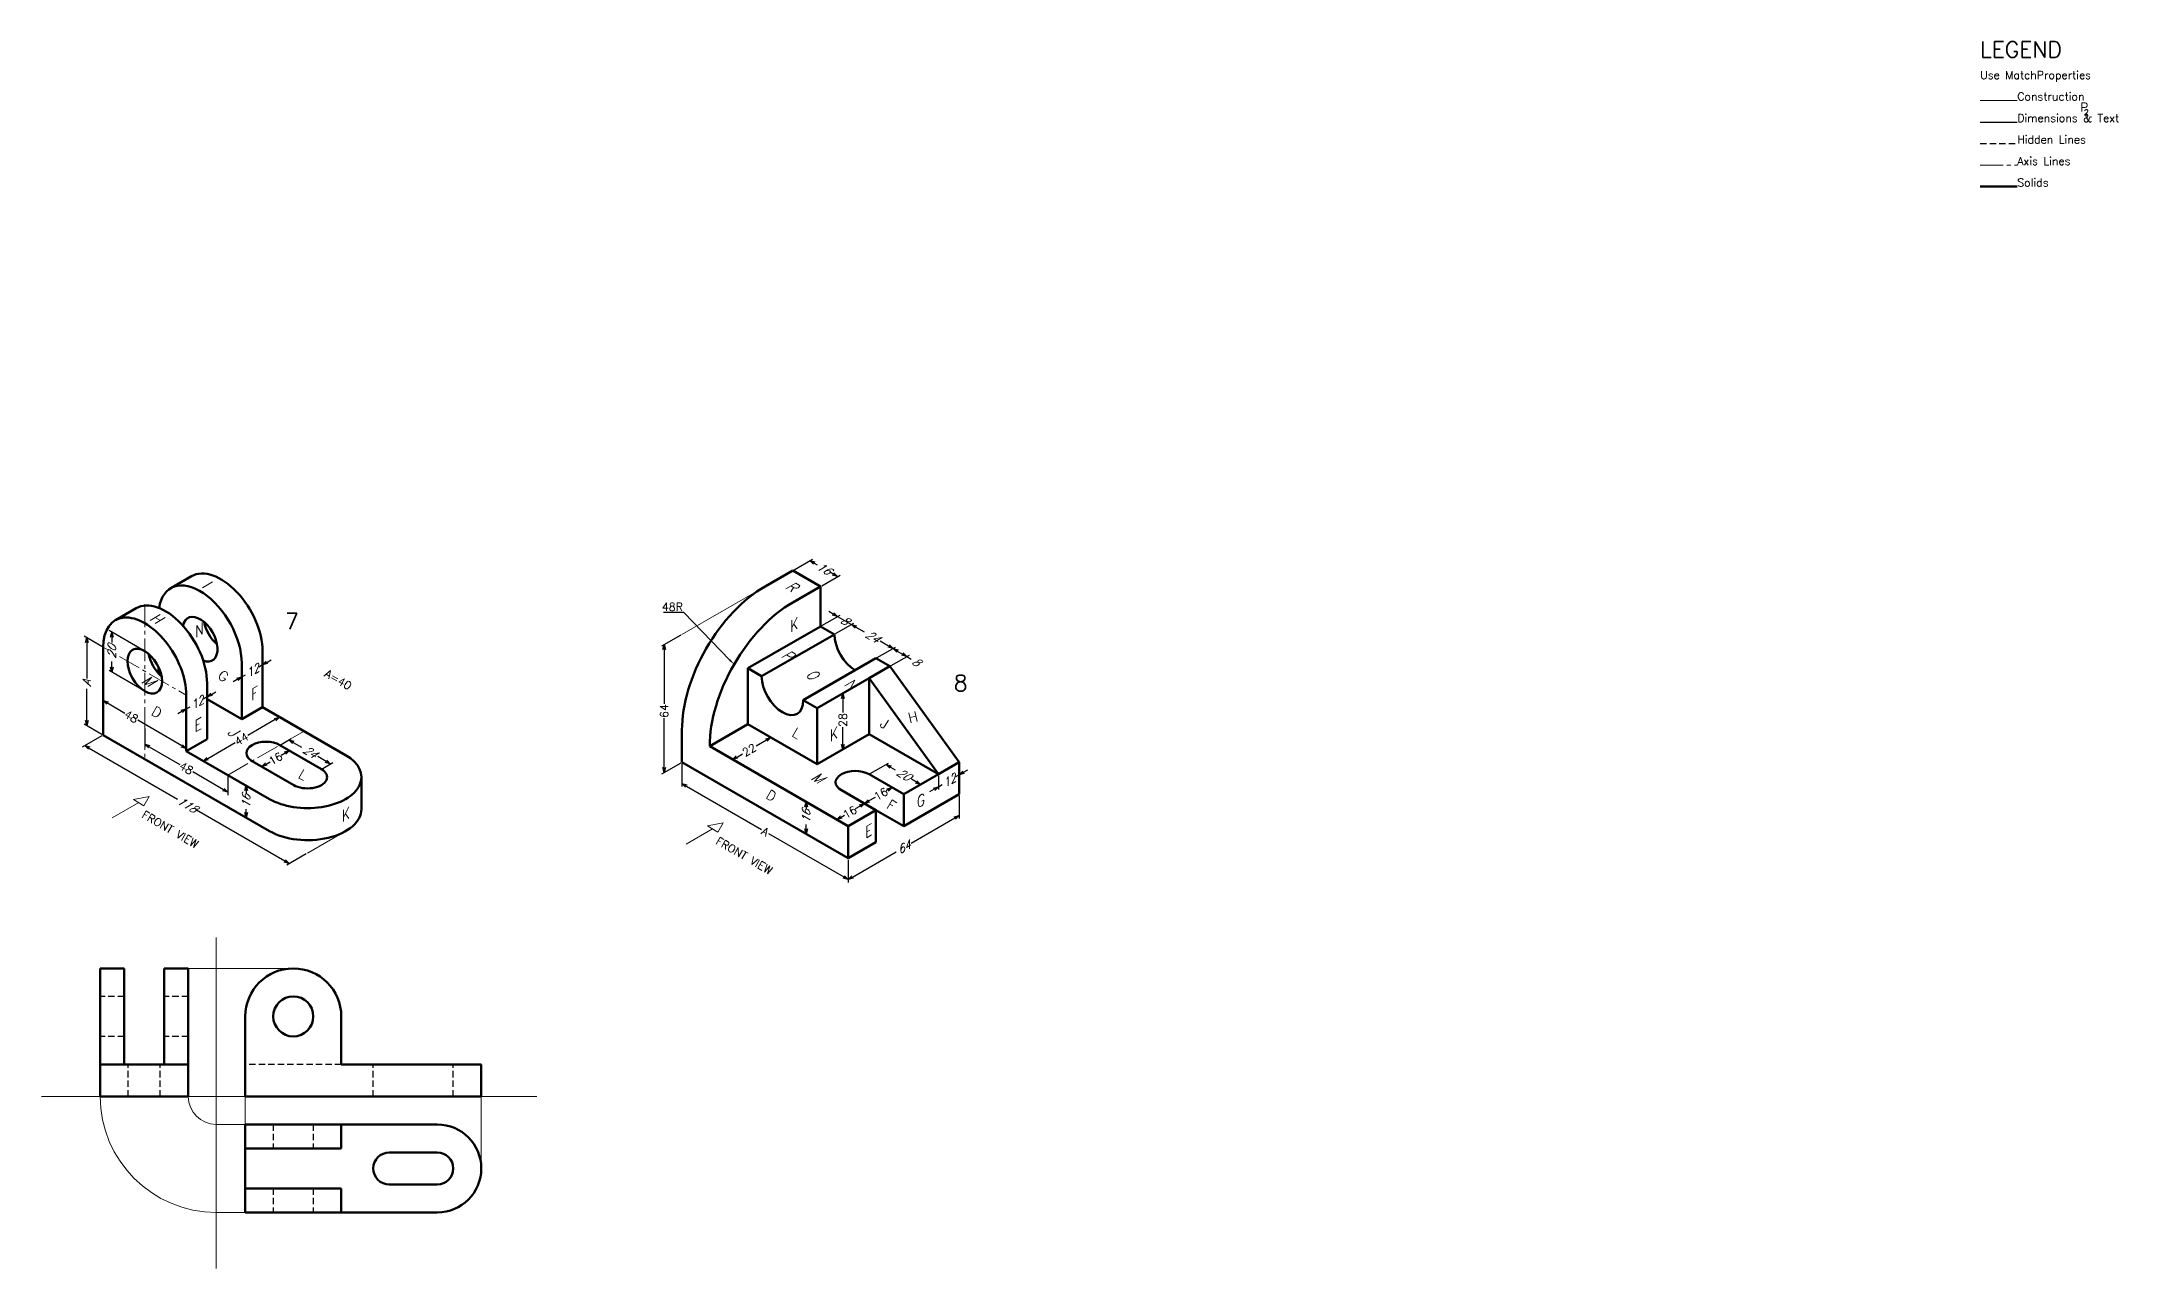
# Model space of a CAD drawing. Header units: millimetres. Extents: x -9631 to 7217, y -631 to 1394.
# Drawn here: x 637 to 1675, y 52 to 665 of the extents above; entities that cross this region are included whole.
import ezdxf
from ezdxf import colors
from ezdxf.entities.mleader import LeaderData, LeaderLine
from ezdxf.math import Vec2, Vec3

# ---------------------------------------------------------------- set-up
doc = ezdxf.new("R2010")
doc.units = ezdxf.units.MM
doc.header["$PDMODE"] = 35
doc.header["$PDSIZE"] = 2
doc.linetypes.add('CENTER2', pattern=[28.575, 19.05, -3.175, 3.175, -3.175])
doc.linetypes.add('HIDDEN2', pattern=[4.7625, 3.175, -1.5875])
doc.layers.get('0').update_dxf_attribs({"lineweight": 15})
for name, color, linetype, lineweight in [('Annotations', 7, 'Continuous', 30), ('Axis', 7, 'CENTER2', 20), ('Dimension', 7, 'Continuous', 30), ('Hidden', 7, 'HIDDEN2', 30), ('Solid', 7, 'Continuous', 80), ('Visible', 7, 'Continuous', 40)]:
    doc.layers.add(name, color=color, linetype=linetype, lineweight=lineweight)
doc.styles.add('+', font='simplex8.shx', dxfattribs={"oblique": 30})
doc.styles.add('-', font='simplex8.shx')
doc.styles.get("Standard").update_dxf_attribs({"font": 'simplex8.shx'})
doc.dimstyles.new('mid', dxfattribs={"dimtxt": 4, "dimasz": 2.5, "dimexe": 1.25, "dimexo": 0.625, "dimtad": 0, "dimrnd": 0.05, "dimtxsty": 'Standard', "dimblk": 'OPEN30', "dimcen": 2.5, "dimadec": 1, "dimazin": 0, "dimtfac": 1, "dimtmove": 0, "dimatfit": 3, "dimfxl": 1.25, "dimarcsym": 0})

# ---------------------------------------------------------------- blocks, each defined once
blk = doc.blocks.new('_Open30')
at = {"color": 0, "linetype": 'ByBlock', "lineweight": -2}
for p, q in [((-1, 0.27), (0, 0)), ((0, 0), (-1, -0.27)), ((0, 0), (-1, 0))]:
    blk.add_line(p, q, dxfattribs=at)
blk = doc.blocks.new('*D25')
at = {"layer": 'Defpoints', "color": 0, "transparency": 16777216}
for p in [(755.6, 327.4), (788.7, 308.4), (750.6, 286.4)]:
    blk.add_point(p, dxfattribs=at)
at = {"layer": 'Dimension', "color": 0, "lineweight": -2, "transparency": 16777216}
for p, q in [((753.4, 326.2), (739.7, 318.2)), ((788, 308.7), (754.4, 328.2)), ((719.7, 306.7), (733.5, 314.7)), ((749.9, 286.7), (716.3, 306.2))]:
    blk.add_line(p, q, dxfattribs=at)
at = {"layer": 'Dimension', "color": 0, "lineweight": -2, "transparency": 16777216, "xscale": 2.5, "yscale": 2.5, "zscale": 2.5}
for p, rotation in [((755.6, 327.4), 30.00000000000014), ((717.5, 305.4), 210.0000000000001)]:
    blk.add_blockref('_Open30', p, dxfattribs=dict(at, rotation=rotation))
at = {"layer": 'Dimension', "color": 0, "transparency": 16777216, "insert": (736.6, 316.4), "char_height": 4, "attachment_point": 5, "rotation": 30, "style": '-'}
blk.add_mtext('44', dxfattribs=at)
blk = doc.blocks.new('*D26')
at = {"layer": 'Defpoints', "color": 0, "transparency": 16777216}
for p in [(738.9, 293.1), (750.6, 286.4), (750.6, 270.4)]:
    blk.add_point(p, dxfattribs=at)
at = {"layer": 'Dimension', "color": 0, "lineweight": -2, "transparency": 16777216}
for p, q in [((749.9, 286.7), (737.7, 293.8)), ((738.9, 290.6), (738.9, 288.9)), ((738.9, 279.6), (738.9, 281.3)), ((749.9, 270.7), (737.7, 277.8))]:
    blk.add_line(p, q, dxfattribs=at)
at = {"layer": 'Dimension', "color": 0, "lineweight": -2, "transparency": 16777216, "xscale": 2.5, "yscale": 2.5, "zscale": 2.5}
for p, rotation in [((738.9, 293.1), 90), ((738.9, 277.1), 270)]:
    blk.add_blockref('_Open30', p, dxfattribs=dict(at, rotation=rotation))
at = {"layer": 'Dimension', "color": 0, "transparency": 16777216, "insert": (738.9, 285.1), "char_height": 4, "attachment_point": 5, "rotation": 90, "style": '+'}
blk.add_mtext('16', dxfattribs=at)
blk = doc.blocks.new('*D27')
at = {"layer": 'Defpoints', "color": 0, "transparency": 16777216}
for p in [(719.4, 344.4), (709, 338.4), (719.4, 337.5)]:
    blk.add_point(p, dxfattribs=at)
at = {"layer": 'Dimension', "color": 0, "lineweight": -2, "transparency": 16777216}
for p, q in [((719.4, 343.6), (719.4, 336)), ((709, 337.6), (709, 330)), ((709, 331.5), (710.9, 332.5)), ((719.4, 337.5), (717.5, 336.4)), ((721.6, 338.7), (723.7, 340)), ((706.8, 330.2), (704.7, 329))]:
    blk.add_line(p, q, dxfattribs=at)
at = {"layer": 'Dimension', "color": 0, "lineweight": -2, "transparency": 16777216, "xscale": 2.5, "yscale": 2.5, "zscale": 2.5}
for p, rotation in [((719.4, 337.5), 209.9999999999996), ((709, 331.5), 29.99999999999957)]:
    blk.add_blockref('_Open30', p, dxfattribs=dict(at, rotation=rotation))
at = {"layer": 'Dimension', "color": 0, "transparency": 16777216, "insert": (714.2, 334.5), "char_height": 4, "attachment_point": 5, "rotation": 30, "style": '+'}
blk.add_mtext('12', dxfattribs=at)
blk = doc.blocks.new('*D28')
at = {"layer": 'Defpoints', "color": 0, "transparency": 16777216}
for p in [(736.7, 354.3), (747.1, 360.3), (747.1, 353.5)]:
    blk.add_point(p, dxfattribs=at)
at = {"layer": 'Dimension', "color": 0, "lineweight": -2, "transparency": 16777216}
for p, q in [((736.7, 353.6), (736.7, 346)), ((747.1, 353.5), (745.2, 352.4)), ((747.1, 359.6), (747.1, 352)), ((749.3, 354.7), (751.4, 356)), ((734.5, 346.2), (732.4, 345)), ((736.7, 347.5), (738.6, 348.5))]:
    blk.add_line(p, q, dxfattribs=at)
at = {"layer": 'Dimension', "color": 0, "lineweight": -2, "transparency": 16777216, "xscale": 2.5, "yscale": 2.5, "zscale": 2.5}
for p, rotation in [((747.1, 353.5), 209.9999999999991), ((736.7, 347.5), 29.99999999999917)]:
    blk.add_blockref('_Open30', p, dxfattribs=dict(at, rotation=rotation))
at = {"layer": 'Dimension', "color": 0, "transparency": 16777216, "insert": (741.9, 350.5), "char_height": 4, "attachment_point": 5, "rotation": 30, "style": '+'}
blk.add_mtext('12', dxfattribs=at)
blk = doc.blocks.new('*D29')
at = {"layer": 'Defpoints', "color": 0, "transparency": 16777216}
for p in [(688.2, 322.4), (729.8, 298.4), (729.8, 289.8)]:
    blk.add_point(p, dxfattribs=at)
at = {"layer": 'Dimension', "color": 0, "lineweight": -2, "transparency": 16777216}
for p, q in [((688.2, 321.6), (688.2, 312.3)), ((690.4, 312.5), (705.8, 303.6)), ((727.6, 291), (712.2, 300)), ((729.8, 297.6), (729.8, 288.3))]:
    blk.add_line(p, q, dxfattribs=at)
at = {"layer": 'Dimension', "color": 0, "lineweight": -2, "transparency": 16777216, "xscale": 2.5, "yscale": 2.5, "zscale": 2.5}
for p, rotation in [((688.2, 313.8), 149.9999999999997), ((729.8, 289.8), 329.9999999999998)]:
    blk.add_blockref('_Open30', p, dxfattribs=dict(at, rotation=rotation))
at = {"layer": 'Dimension', "color": 0, "transparency": 16777216, "insert": (709, 301.8), "char_height": 4, "attachment_point": 5, "rotation": 330, "style": '-'}
blk.add_mtext('48', dxfattribs=at)
blk = doc.blocks.new('*D30')
at = {"layer": 'Defpoints', "color": 0, "transparency": 16777216}
for p in [(667.4, 362.3), (709, 338.4), (709, 311.7)]:
    blk.add_point(p, dxfattribs=at)
at = {"layer": 'Dimension', "color": 0, "lineweight": -2, "transparency": 16777216}
for p, q in [((667.4, 361.6), (667.4, 334.3)), ((669.6, 334.5), (678.3, 329.4)), ((709, 337.6), (709, 310.3)), ((706.8, 313), (684.7, 325.8))]:
    blk.add_line(p, q, dxfattribs=at)
at = {"layer": 'Dimension', "color": 0, "lineweight": -2, "transparency": 16777216, "xscale": 2.5, "yscale": 2.5, "zscale": 2.5}
for p, rotation in [((667.4, 335.7), 149.9999999999999), ((709, 311.7), 329.9999999999999)]:
    blk.add_blockref('_Open30', p, dxfattribs=dict(at, rotation=rotation))
at = {"layer": 'Dimension', "color": 0, "transparency": 16777216, "insert": (681.5, 327.6), "char_height": 4, "attachment_point": 5, "rotation": 330, "style": '-'}
blk.add_mtext('48', dxfattribs=at)
blk = doc.blocks.new('*D31')
at = {"layer": 'Defpoints', "color": 0, "transparency": 16777216}
for p in [(671.8, 369.9), (688.2, 360.3), (688.2, 340.4)]:
    blk.add_point(p, dxfattribs=at)
at = {"layer": 'Dimension', "color": 0, "lineweight": -2, "transparency": 16777216}
for p, q in [((687.6, 360.7), (670.5, 370.6)), ((671.8, 367.4), (671.8, 364.6)), ((671.8, 352.4), (671.8, 355.2)), ((687.6, 340.7), (670.5, 350.6))]:
    blk.add_line(p, q, dxfattribs=at)
at = {"layer": 'Dimension', "color": 0, "lineweight": -2, "transparency": 16777216, "xscale": 2.5, "yscale": 2.5, "zscale": 2.5}
for p, rotation in [((671.8, 369.9), 90), ((671.8, 349.9), 270)]:
    blk.add_blockref('_Open30', p, dxfattribs=dict(at, rotation=rotation))
at = {"layer": 'Dimension', "color": 0, "transparency": 16777216, "insert": (671.8, 359.9), "char_height": 4, "attachment_point": 5, "rotation": 90, "style": '+'}
blk.add_mtext('20', dxfattribs=at)
blk = doc.blocks.new('*D32')
at = {"layer": 'Defpoints', "color": 0, "transparency": 16777216}
for p in [(659.2, 367.1), (667.4, 362.3), (667.4, 318.4)]:
    blk.add_point(p, dxfattribs=at)
at = {"layer": 'Dimension', "color": 0, "lineweight": -2, "transparency": 16777216}
for p, q in [((666.8, 362.7), (657.9, 367.8)), ((659.2, 364.6), (659.2, 346.6)), ((659.2, 325.6), (659.2, 341.5)), ((666.8, 318.7), (657.9, 323.8))]:
    blk.add_line(p, q, dxfattribs=at)
at = {"layer": 'Dimension', "color": 0, "lineweight": -2, "transparency": 16777216, "xscale": 2.5, "yscale": 2.5, "zscale": 2.5}
for p, rotation in [((659.2, 367.1), 90), ((659.2, 323.1), 270)]:
    blk.add_blockref('_Open30', p, dxfattribs=dict(at, rotation=rotation))
at = {"layer": 'Dimension', "color": 0, "transparency": 16777216, "insert": (659.2, 344.1), "char_height": 4, "attachment_point": 5, "rotation": 90, "style": '+'}
blk.add_mtext('A', dxfattribs=at)
blk = doc.blocks.new('*D33')
at = {"layer": 'Defpoints', "color": 0, "transparency": 16777216}
for p in [(760.6, 310.6), (776.5, 301.4), (762.7, 293.4)]:
    blk.add_point(p, dxfattribs=at)
at = {"layer": 'Dimension', "color": 0, "lineweight": -2, "transparency": 16777216}
for p, q in [((762.1, 293.7), (745.5, 303.3)), ((748.9, 303.8), (750.9, 305)), ((758.4, 309.3), (756.4, 308.1)), ((775.9, 301.7), (759.3, 311.3))]:
    blk.add_line(p, q, dxfattribs=at)
at = {"layer": 'Dimension', "color": 0, "lineweight": -2, "transparency": 16777216, "xscale": 2.5, "yscale": 2.5, "zscale": 2.5}
for p, rotation in [((746.7, 302.6), 210.0000000000001), ((760.6, 310.6), 30.00000000000014)]:
    blk.add_blockref('_Open30', p, dxfattribs=dict(at, rotation=rotation))
at = {"layer": 'Dimension', "color": 0, "transparency": 16777216, "insert": (753.6, 306.6), "char_height": 4, "attachment_point": 5, "rotation": 30, "style": '-'}
blk.add_mtext('16', dxfattribs=at)
blk = doc.blocks.new('*D34')
at = {"layer": 'Axis', "color": 0, "lineweight": -2, "transparency": 16777216}
for p, q in [((756.4, 313.7), (761.5, 316.7)), ((762.4, 314.7), (766.6, 312.3)), ((778.9, 305.2), (774.7, 307.6)), ((777.2, 301.7), (782.3, 304.7))]:
    blk.add_line(p, q, dxfattribs=at)
at = {"layer": 'Defpoints', "color": 0, "transparency": 16777216}
for p in [(755.8, 313.4), (776.5, 301.4), (781, 304)]:
    blk.add_point(p, dxfattribs=at)
at = {"layer": 'Axis', "color": 0, "lineweight": -2, "transparency": 16777216, "xscale": 2.5, "yscale": 2.5, "zscale": 2.5}
for p, rotation in [((760.3, 316), 149.9999999999999), ((781, 304), 329.9999999999999)]:
    blk.add_blockref('_Open30', p, dxfattribs=dict(at, rotation=rotation))
at = {"layer": 'Axis', "color": 0, "transparency": 16777216, "insert": (770.7, 310), "char_height": 4, "attachment_point": 5, "rotation": 330, "style": '+'}
blk.add_mtext('24', dxfattribs=at)
blk = doc.blocks.new('*D35')
at = {"layer": 'Defpoints', "color": 0, "transparency": 16777216}
for p in [(667.4, 318.4), (760.4, 254.1), (769.6, 259.4)]:
    blk.add_point(p, dxfattribs=at)
at = {"layer": 'Dimension', "color": 0, "lineweight": -2, "transparency": 16777216}
for p, q in [((666.8, 318), (657, 312.3)), ((660.4, 311.8), (704.6, 286.3)), ((758.3, 255.3), (714.1, 280.8)), ((769, 259), (759.2, 253.3))]:
    blk.add_line(p, q, dxfattribs=at)
at = {"layer": 'Dimension', "color": 0, "lineweight": -2, "transparency": 16777216, "xscale": 2.5, "yscale": 2.5, "zscale": 2.5}
for p, rotation in [((658.3, 313.1), 150.0000000000001), ((760.4, 254.1), 330.0000000000001)]:
    blk.add_blockref('_Open30', p, dxfattribs=dict(at, rotation=rotation))
at = {"layer": 'Dimension', "color": 0, "transparency": 16777216, "insert": (709.3, 283.6), "char_height": 4, "attachment_point": 5, "rotation": 330, "style": '+'}
blk.add_mtext('118', dxfattribs=at)
blk = doc.blocks.new('*D36')
at = {"layer": 'Defpoints', "color": 0, "transparency": 16777216}
for p in [(1095.4, 288.8), (1095.4, 278.1), (1039.9, 256.8)]:
    blk.add_point(p, dxfattribs=at)
at = {"layer": 'Dimension', "color": 0, "lineweight": -2, "transparency": 16777216}
for p, q in [((1095.4, 288), (1095.4, 276.6)), ((1093.2, 276.8), (1071.4, 264.2)), ((1042.1, 247.3), (1063.8, 259.9)), ((1039.9, 256), (1039.9, 244.6))]:
    blk.add_line(p, q, dxfattribs=at)
at = {"layer": 'Dimension', "color": 0, "lineweight": -2, "transparency": 16777216, "xscale": 2.5, "yscale": 2.5, "zscale": 2.5}
for p, rotation in [((1095.4, 278.1), 29.99999969578782), ((1039.9, 246.1), 209.9999996957879)]:
    blk.add_blockref('_Open30', p, dxfattribs=dict(at, rotation=rotation))
at = {"layer": 'Dimension', "color": 0, "transparency": 16777216, "insert": (1067.6, 262.1), "char_height": 4, "attachment_point": 5, "rotation": 30, "style": '+'}
blk.add_mtext('64', dxfattribs=at)
blk = doc.blocks.new('*D37')
at = {"layer": 'Defpoints', "color": 0, "transparency": 16777216}
for p in [(1050.3, 298.8), (1076.1, 293.7), (1067.6, 288.8)]:
    blk.add_point(p, dxfattribs=at)
at = {"layer": 'Dimension', "color": 0, "lineweight": -2, "transparency": 16777216}
for p, q in [((1050.9, 299.1), (1060.1, 304.4)), ((1061, 302.4), (1063.4, 301)), ((1068.3, 289.1), (1077.4, 294.4)), ((1074, 294.9), (1071.5, 296.3))]:
    blk.add_line(p, q, dxfattribs=at)
at = {"layer": 'Dimension', "color": 0, "lineweight": -2, "transparency": 16777216, "xscale": 2.5, "yscale": 2.5, "zscale": 2.5}
for p, rotation in [((1058.8, 303.7), 150.0000003042114), ((1076.1, 293.7), 330.0000003042114)]:
    blk.add_blockref('_Open30', p, dxfattribs=dict(at, rotation=rotation))
at = {"layer": 'Dimension', "color": 0, "transparency": 16777216, "insert": (1067.5, 298.7), "char_height": 4, "attachment_point": 5, "rotation": 330, "style": '+'}
blk.add_mtext('20', dxfattribs=at)
blk = doc.blocks.new('*D38')
at = {"layer": 'Defpoints', "color": 0, "transparency": 16777216}
for p in [(1036.5, 290.8), (1050.3, 298.8), (1061.8, 292.1)]:
    blk.add_point(p, dxfattribs=at)
at = {"layer": 'Dimension', "color": 0, "lineweight": -2, "transparency": 16777216}
for p, q in [((1050.9, 298.4), (1063.1, 291.4)), ((1059.6, 290.9), (1058.9, 290.5)), ((1037.1, 290.4), (1049.2, 283.4)), ((1050.1, 285.4), (1053.5, 287.3))]:
    blk.add_line(p, q, dxfattribs=at)
at = {"layer": 'Dimension', "color": 0, "lineweight": -2, "transparency": 16777216, "xscale": 2.5, "yscale": 2.5, "zscale": 2.5}
for p, rotation in [((1061.8, 292.1), 30.00000000000014), ((1048, 284.1), 210.0000000000001)]:
    blk.add_blockref('_Open30', p, dxfattribs=dict(at, rotation=rotation))
at = {"layer": 'Dimension', "color": 0, "transparency": 16777216, "insert": (1056.2, 288.9), "char_height": 4, "attachment_point": 5, "rotation": 30, "style": '-'}
blk.add_mtext('16', dxfattribs=at)
blk = doc.blocks.new('*D39')
at = {"layer": 'Defpoints', "color": 0, "transparency": 16777216}
for p in [(1048.1, 284.1), (1053.8, 280.8), (1039.9, 272.8)]:
    blk.add_point(p, dxfattribs=at)
at = {"layer": 'Dimension', "color": 0, "lineweight": -2, "transparency": 16777216}
for p, q in [((1045.9, 282.8), (1043.4, 281.4)), ((1053.2, 281.1), (1046.8, 284.8)), ((1039.3, 273.1), (1033, 276.8)), ((1036.4, 277.3), (1038, 278.3))]:
    blk.add_line(p, q, dxfattribs=at)
at = {"layer": 'Dimension', "color": 0, "lineweight": -2, "transparency": 16777216, "xscale": 2.5, "yscale": 2.5, "zscale": 2.5}
for p, rotation in [((1048.1, 284.1), 29.99999878315127), ((1034.2, 276.1), 209.9999987831513)]:
    blk.add_blockref('_Open30', p, dxfattribs=dict(at, rotation=rotation))
at = {"layer": 'Dimension', "color": 0, "transparency": 16777216, "insert": (1040.7, 279.8), "char_height": 4, "attachment_point": 5, "rotation": 30, "style": '-'}
blk.add_mtext('16', dxfattribs=at)
blk = doc.blocks.new('*D40')
at = {"layer": 'Defpoints', "color": 0, "transparency": 16777216}
for p in [(1024.3, 331.8), (1024.3, 303.8), (1037.2, 311.2)]:
    blk.add_point(p, dxfattribs=at)
at = {"layer": 'Dimension', "color": 0, "lineweight": -2, "transparency": 16777216}
for p, q in [((1025, 332.1), (1038.5, 339.9)), ((1037.2, 336.7), (1037.2, 329.6)), ((1037.2, 313.7), (1037.2, 322.3)), ((1025, 304.1), (1038.5, 311.9))]:
    blk.add_line(p, q, dxfattribs=at)
at = {"layer": 'Dimension', "color": 0, "lineweight": -2, "transparency": 16777216, "xscale": 2.5, "yscale": 2.5, "zscale": 2.5}
for p, rotation in [((1037.2, 339.2), 90), ((1037.2, 311.2), 270)]:
    blk.add_blockref('_Open30', p, dxfattribs=dict(at, rotation=rotation))
at = {"layer": 'Dimension', "color": 0, "transparency": 16777216, "insert": (1037.2, 325.9), "char_height": 4, "attachment_point": 5, "rotation": 90, "style": '-'}
blk.add_mtext('28', dxfattribs=at)
blk = doc.blocks.new('*D41')
at = {"layer": 'Axis', "color": 0, "lineweight": -2, "transparency": 16777216}
for p, q in [((1012.8, 401.1), (1022, 406.4)), ((1022.9, 404.4), (1024.3, 403.6)), ((1026.7, 393.1), (1035.8, 398.4)), ((1032.4, 398.9), (1030.9, 399.8))]:
    blk.add_line(p, q, dxfattribs=at)
at = {"layer": 'Defpoints', "color": 0, "transparency": 16777216}
for p in [(1012.2, 400.8), (1034.6, 397.7), (1026.1, 392.8)]:
    blk.add_point(p, dxfattribs=at)
at = {"layer": 'Axis', "color": 0, "lineweight": -2, "transparency": 16777216, "xscale": 2.5, "yscale": 2.5, "zscale": 2.5}
for p, rotation in [((1020.7, 405.7), 150.0000003042115), ((1034.6, 397.7), 330.0000003042115)]:
    blk.add_blockref('_Open30', p, dxfattribs=dict(at, rotation=rotation))
at = {"layer": 'Axis', "color": 0, "transparency": 16777216, "insert": (1027.6, 401.7), "char_height": 4, "attachment_point": 5, "rotation": 330, "style": '+'}
blk.add_mtext('16', dxfattribs=at)
blk = doc.blocks.new('*D42')
at = {"layer": 'Axis', "color": 0, "lineweight": -2, "transparency": 16777216}
for p, q in [((1026.7, 373.1), (1035.8, 378.4)), ((1032.4, 378.9), (1030.2, 380.2)), ((1033.6, 369.1), (1042.7, 374.4)), ((1034.6, 377.7), (1041.5, 373.7)), ((1043.7, 372.4), (1045.8, 371.2))]:
    blk.add_line(p, q, dxfattribs=at)
at = {"layer": 'Defpoints', "color": 0, "transparency": 16777216}
for p in [(1026.1, 372.8), (1033, 368.8), (1041.5, 373.7)]:
    blk.add_point(p, dxfattribs=at)
at = {"layer": 'Axis', "color": 0, "lineweight": -2, "transparency": 16777216, "xscale": 2.5, "yscale": 2.5, "zscale": 2.5}
for p, rotation in [((1034.6, 377.7), 330.0000003042115), ((1041.5, 373.7), 150.0000003042115)]:
    blk.add_blockref('_Open30', p, dxfattribs=dict(at, rotation=rotation))
at = {"layer": 'Axis', "color": 0, "transparency": 16777216, "insert": (1038, 375.7), "char_height": 4, "attachment_point": 5, "rotation": 330, "style": '+'}
blk.add_mtext('8', dxfattribs=at)
blk = doc.blocks.new('*D43')
at = {"layer": 'Axis', "color": 0, "lineweight": -2, "transparency": 16777216}
for p, q in [((1054.4, 357.1), (1063.5, 362.4)), ((1061.3, 353.1), (1070.5, 358.4)), ((1064.4, 360.4), (1067, 358.9)), ((1069.2, 357.7), (1071.4, 356.4))]:
    blk.add_line(p, q, dxfattribs=at)
at = {"layer": 'Defpoints', "color": 0, "transparency": 16777216}
for p in [(1053.8, 356.8), (1069.2, 357.7), (1060.7, 352.8)]:
    blk.add_point(p, dxfattribs=at)
at = {"layer": 'Axis', "color": 0, "lineweight": -2, "transparency": 16777216, "xscale": 2.5, "yscale": 2.5, "zscale": 2.5}
for p, rotation in [((1062.3, 361.7), 150.0000003042123), ((1069.2, 357.7), 330.0000003042123)]:
    blk.add_blockref('_Open30', p, dxfattribs=dict(at, rotation=rotation))
at = {"layer": 'Axis', "color": 0, "transparency": 16777216, "insert": (1073.7, 355.1), "char_height": 4, "attachment_point": 5, "rotation": 330, "style": '+'}
blk.add_mtext('8', dxfattribs=at)
blk = doc.blocks.new('*D44')
at = {"layer": 'Axis', "color": 0, "lineweight": -2, "transparency": 16777216}
for p, q in [((1033.6, 369.1), (1042.7, 374.4)), ((1043.7, 372.4), (1047.9, 370)), ((1060.1, 362.9), (1055.9, 365.3)), ((1054.4, 357.1), (1063.5, 362.4))]:
    blk.add_line(p, q, dxfattribs=at)
at = {"layer": 'Defpoints', "color": 0, "transparency": 16777216}
for p in [(1033, 368.8), (1053.8, 356.8), (1062.3, 361.7)]:
    blk.add_point(p, dxfattribs=at)
at = {"layer": 'Axis', "color": 0, "lineweight": -2, "transparency": 16777216, "xscale": 2.5, "yscale": 2.5, "zscale": 2.5}
for p, rotation in [((1041.5, 373.7), 150.000000304212), ((1062.3, 361.7), 330.000000304212)]:
    blk.add_blockref('_Open30', p, dxfattribs=dict(at, rotation=rotation))
at = {"layer": 'Axis', "color": 0, "transparency": 16777216, "insert": (1051.9, 367.7), "char_height": 4, "attachment_point": 5, "rotation": 330, "style": '+'}
blk.add_mtext('24', dxfattribs=at)
blk = doc.blocks.new('*D45')
at = {"layer": 'Defpoints', "color": 0, "transparency": 16777216}
for p in [(989.7, 323.8), (970.6, 312.8), (1001.2, 317.1)]:
    blk.add_point(p, dxfattribs=at)
at = {"layer": 'Dimension', "color": 0, "lineweight": -2, "transparency": 16777216}
for p, q in [((990.3, 323.4), (1002.4, 316.4)), ((971.3, 312.4), (983.4, 305.4)), ((999, 315.9), (993.8, 312.8)), ((984.3, 307.4), (987.1, 309))]:
    blk.add_line(p, q, dxfattribs=at)
at = {"layer": 'Dimension', "color": 0, "lineweight": -2, "transparency": 16777216, "xscale": 2.5, "yscale": 2.5, "zscale": 2.5}
for p, rotation in [((1001.2, 317.1), 29.99999969578782), ((982.1, 306.1), 209.9999996957879)]:
    blk.add_blockref('_Open30', p, dxfattribs=dict(at, rotation=rotation))
at = {"layer": 'Dimension', "color": 0, "transparency": 16777216, "insert": (990.4, 310.9), "char_height": 4, "attachment_point": 5, "rotation": 30, "style": '-'}
blk.add_mtext('22', dxfattribs=at)
blk = doc.blocks.new('*D46')
at = {"layer": 'Defpoints', "color": 0, "transparency": 16777216}
for p in [(1018.8, 285), (1039.9, 272.8), (1039.9, 256.8)]:
    blk.add_point(p, dxfattribs=at)
at = {"layer": 'Dimension', "color": 0, "lineweight": -2, "transparency": 16777216}
for p, q in [((1039.3, 273.1), (1017.6, 285.7)), ((1018.8, 282.5), (1018.8, 281.3)), ((1018.8, 271.5), (1018.8, 273.7)), ((1039.3, 257.1), (1017.6, 269.7))]:
    blk.add_line(p, q, dxfattribs=at)
at = {"layer": 'Dimension', "color": 0, "lineweight": -2, "transparency": 16777216, "xscale": 2.5, "yscale": 2.5, "zscale": 2.5}
for p, rotation in [((1018.8, 285), 90), ((1018.8, 269), 270)]:
    blk.add_blockref('_Open30', p, dxfattribs=dict(at, rotation=rotation))
at = {"layer": 'Dimension', "color": 0, "transparency": 16777216, "insert": (1018.8, 277.5), "char_height": 4, "attachment_point": 5, "rotation": 90, "style": '+'}
blk.add_mtext('16', dxfattribs=at)
blk = doc.blocks.new('*D47')
at = {"layer": 'Defpoints', "color": 0, "transparency": 16777216}
for p in [(956.8, 304.8), (1039.9, 256.8), (1039.9, 246.1)]:
    blk.add_point(p, dxfattribs=at)
at = {"layer": 'Dimension', "color": 0, "lineweight": -2, "transparency": 16777216}
for p, q in [((956.8, 304), (956.8, 292.6)), ((959, 292.8), (996.5, 271.1)), ((1037.8, 247.3), (1000.2, 269)), ((1039.9, 256), (1039.9, 244.6))]:
    blk.add_line(p, q, dxfattribs=at)
at = {"layer": 'Dimension', "color": 0, "lineweight": -2, "transparency": 16777216, "xscale": 2.5, "yscale": 2.5, "zscale": 2.5}
for p, rotation in [((956.8, 294.1), 150.0017197713873), ((1039.9, 246.1), 330.0017197713873)]:
    blk.add_blockref('_Open30', p, dxfattribs=dict(at, rotation=rotation))
at = {"layer": 'Dimension', "color": 0, "transparency": 16777216, "insert": (998.4, 270.1), "char_height": 4, "attachment_point": 5, "rotation": 330.0017, "style": '-'}
blk.add_mtext('A', dxfattribs=at)
blk = doc.blocks.new('*D48')
at = {"layer": 'Defpoints', "color": 0, "transparency": 16777216}
for p in [(956.8, 368.8), (956.8, 304.8), (947.9, 299.6)]:
    blk.add_point(p, dxfattribs=at)
at = {"layer": 'Dimension', "color": 0, "lineweight": -2, "transparency": 16777216}
for p, q in [((956.2, 368.4), (946.6, 362.9)), ((947.9, 361.1), (947.9, 334)), ((947.9, 302.1), (947.9, 326.8)), ((956.2, 304.4), (946.6, 298.9))]:
    blk.add_line(p, q, dxfattribs=at)
at = {"layer": 'Dimension', "color": 0, "lineweight": -2, "transparency": 16777216, "xscale": 2.5, "yscale": 2.5, "zscale": 2.5}
for p, rotation in [((947.9, 363.6), 90), ((947.9, 299.6), 270)]:
    blk.add_blockref('_Open30', p, dxfattribs=dict(at, rotation=rotation))
at = {"layer": 'Dimension', "color": 0, "transparency": 16777216, "insert": (947.9, 330.4), "char_height": 4, "attachment_point": 5, "rotation": 90, "style": '-'}
blk.add_mtext('64', dxfattribs=at)
blk = doc.blocks.new('*D49')
at = {"layer": 'Defpoints', "color": 0, "transparency": 16777216}
for p in [(1095.4, 304.8), (1085, 298.8), (1095.4, 298.5)]:
    blk.add_point(p, dxfattribs=at)
at = {"layer": 'Dimension', "color": 0, "lineweight": -2, "transparency": 16777216}
for p, q in [((1095.4, 304), (1095.4, 297.1)), ((1082.8, 291.3), (1080.6, 290)), ((1085, 298), (1085, 291.1)), ((1085, 292.5), (1086.8, 293.6)), ((1095.4, 298.5), (1093.5, 297.5)), ((1097.5, 299.8), (1099.7, 301))]:
    blk.add_line(p, q, dxfattribs=at)
at = {"layer": 'Dimension', "color": 0, "lineweight": -2, "transparency": 16777216, "xscale": 2.5, "yscale": 2.5, "zscale": 2.5}
for p, rotation in [((1085, 292.5), 29.9999996957882), ((1095.4, 298.5), 209.9999996957882)]:
    blk.add_blockref('_Open30', p, dxfattribs=dict(at, rotation=rotation))
at = {"layer": 'Dimension', "color": 0, "transparency": 16777216, "insert": (1090.2, 295.5), "char_height": 4, "attachment_point": 5, "rotation": 30, "style": '+'}
blk.add_mtext('12', dxfattribs=at)

msp = doc.modelspace()

# ---------------------------------------------------------------- linework, layer by layer
for p, q in [((1605.792, 635.763), (1624.331, 635.763)), ((998.358, 392.758), (956.789, 368.758)), ((671.912, 276.906), (685.193, 284.574)), ((690.469, 287.62), (682.555, 286.097)), ((682.555, 286.097), (687.831, 283.051)), ((687.831, 283.051), (690.469, 287.62)), ((788.661, 270.369), (769.608, 259.369)), ((958.84, 263.735), (972.121, 271.403)), ((977.397, 274.449), (969.483, 272.926)), ((969.483, 272.926), (974.759, 269.88)), ((974.759, 269.88), (977.397, 274.449)), ((723.987, 217.074), (723.987, 51.572)), ((762.468, 201.651), (709.948, 201.651)), ((636.629, 137.651), (884.222, 137.651)), ((738.468, 137.651), (738.468, 123.612)), ((856.468, 137.651), (856.468, 101.612)), ((738.468, 123.612), (723.987, 123.612)), ((738.468, 79.612), (723.987, 79.612))]:
    msp.add_line(p, q)
for radius in [58.038, 14.038]:
    msp.add_arc((723.987, 137.651), radius, 180, 270)
at = {"layer": 'Annotations'}
msp.add_line((1605.792, 625.009), (1624.331, 625.009), dxfattribs=at)
at = {"layer": 'Axis', "ltscale": 0.6}
for p, q in [((1605.792, 603.499), (1624.331, 603.499)), ((688.219, 383.846), (688.219, 322.356)), ((667.439, 362.348), (669.752, 361.012)), ((675.583, 357.645), (708.999, 338.353)), ((688.219, 322.356), (688.219, 306.359)), ((729.779, 298.361), (767.877, 320.356))]:
    msp.add_line(p, q, dxfattribs=at)
at = {"layer": 'Hidden'}
for p, q in [((1605.792, 614.254), (1624.331, 614.254)), ((677.948, 187.651), (665.948, 187.651)), ((709.948, 187.651), (697.948, 187.651)), ((677.948, 167.651), (665.948, 167.651)), ((709.948, 167.651), (697.948, 167.651)), ((679.948, 137.651), (679.948, 153.651)), ((695.948, 137.651), (695.948, 153.651)), ((786.468, 153.651), (738.468, 153.651)), ((802.468, 137.651), (802.468, 153.651)), ((842.468, 137.651), (842.468, 153.651)), ((752.468, 123.612), (752.468, 111.612)), ((772.468, 123.612), (772.468, 111.612)), ((752.468, 91.612), (752.468, 79.612)), ((772.468, 91.612), (772.468, 79.612))]:
    msp.add_line(p, q, dxfattribs=at)
at = {"layer": 'Solid'}
for p, q in [((1605.792, 592.744), (1624.331, 592.744)), ((711.622, 397.796), (701.232, 391.797)), ((1012.214, 400.758), (998.358, 392.758)), ((1026.071, 392.758), (1012.214, 400.758)), ((1026.071, 392.758), (1012.214, 384.758)), ((1026.071, 372.758), (1026.071, 392.758)), ((683.915, 381.799), (673.525, 375.801)), ((989.697, 351.758), (1026.071, 372.758)), ((996.626, 347.758), (1032.999, 368.758)), ((1026.071, 372.758), (1032.999, 368.758)), ((667.439, 362.348), (667.439, 318.357)), ((736.706, 326.355), (736.706, 354.349)), ((747.096, 332.354), (747.096, 360.348)), ((1017.41, 335.758), (1053.783, 356.758)), ((1053.783, 356.758), (1060.712, 352.758)), ((719.389, 316.357), (719.389, 344.351)), ((989.697, 323.758), (989.697, 351.758)), ((989.697, 351.758), (996.626, 347.758)), ((1024.338, 331.758), (1050.319, 346.758)), ((1050.319, 346.758), (1060.712, 352.758)), ((1050.319, 346.758), (1084.96, 298.758)), ((1050.319, 318.758), (1050.319, 346.758)), ((1060.712, 352.758), (1095.353, 304.758)), ((708.999, 310.358), (708.999, 338.353)), ((719.389, 336.353), (736.706, 326.355)), ((736.706, 326.355), (747.096, 332.354)), ((747.096, 332.354), (788.657, 308.359)), ((1017.41, 335.758), (1024.338, 331.758)), ((989.697, 323.758), (970.645, 312.758)), ((1024.338, 303.758), (989.697, 323.758)), ((1024.338, 303.758), (1024.338, 331.758)), ((667.439, 318.357), (750.56, 270.367)), ((719.389, 316.357), (708.999, 310.358)), ((776.535, 301.36), (755.755, 313.358)), ((956.789, 320.758), (956.789, 304.758)), ((1039.927, 272.758), (970.645, 312.758)), ((1024.338, 303.758), (1050.319, 318.758)), ((1084.96, 298.758), (1050.319, 318.758)), ((708.999, 310.358), (750.56, 286.363)), ((762.682, 293.362), (741.901, 305.359)), ((1039.927, 256.758), (956.789, 304.758)), ((1095.353, 304.758), (1084.96, 298.758)), ((1095.353, 304.758), (1095.353, 288.758)), ((796.547, 281.364), (796.547, 297.361)), ((1036.463, 290.758), (1053.783, 280.758)), ((1067.64, 288.758), (1050.319, 298.758)), ((1084.96, 298.758), (1067.64, 288.758)), ((1053.783, 280.758), (1039.927, 272.758)), ((1067.64, 272.758), (1053.783, 280.758)), ((1053.783, 280.758), (1053.783, 264.758)), ((1095.353, 288.758), (1067.64, 272.758)), ((1067.64, 288.758), (1067.64, 272.758)), ((1039.927, 272.758), (1039.927, 256.758)), ((1053.783, 264.758), (1039.927, 256.758)), ((665.948, 153.651), (665.948, 201.651)), ((677.948, 201.651), (665.948, 201.651)), ((677.948, 153.651), (677.948, 201.651)), ((709.948, 201.651), (697.948, 201.651)), ((697.948, 153.651), (697.948, 201.651)), ((709.948, 153.651), (709.948, 201.651)), ((738.468, 137.651), (738.468, 177.651)), ((786.468, 177.651), (786.468, 153.651)), ((665.948, 137.651), (665.948, 153.651)), ((709.948, 153.651), (665.948, 153.651)), ((709.948, 137.651), (709.948, 153.651)), ((856.468, 153.651), (786.468, 153.651)), ((856.468, 137.651), (856.468, 153.651)), ((665.948, 137.651), (709.948, 137.651)), ((738.468, 137.651), (856.468, 137.651)), ((738.468, 123.612), (834.468, 123.612)), ((738.468, 123.612), (738.468, 79.612)), ((786.468, 123.612), (786.468, 111.612)), ((738.468, 111.612), (786.468, 111.612)), ((834.468, 109.612), (810.468, 109.612)), ((834.468, 93.612), (810.468, 93.612)), ((738.468, 91.612), (786.468, 91.612)), ((786.468, 91.612), (786.468, 79.612)), ((738.468, 79.612), (834.468, 79.612))]:
    msp.add_line(p, q, dxfattribs=at)
msp.add_circle((762.468, 177.651), 10, dxfattribs=at)
for centre, radius, start, end in [((762.468, 177.651), 24, 0, 180), ((834.468, 101.612), 22, 270, 90), ((810.468, 101.612), 8, 90, 270), ((834.468, 101.612), 8, 270, 90)]:
    msp.add_arc(centre, radius, start, end, dxfattribs=at)
for centre, major_axis, ratio, start_param, end_param in [((715.926, 366.347), (14.694, -25.451), 0.57735027, 0.78539816, 3.7717299), ((726.316, 372.345), (14.694, -25.451), 0.57735027, 0.78539816, 3.14159265), ((698.609, 356.349), (14.694, -25.451), 0.57735027, 0.78539816, 3.14159265), ((998.358, 344.758), (29.394, 50.912), 0.57735027, 0.78539815, 2.35619448), ((1012.214, 336.758), (29.394, 50.912), 0.57735027, 0.78539815, 2.35619448), ((688.219, 350.35), (14.694, -25.451), 0.57735027, 0.78539816, 3.92699082), ((715.926, 366.347), (6.122, -10.604), 0.57735027, 5.67332068, 10.03464258), ((726.316, 372.345), (6.122, -10.604), 0.57735027, 4.15479015, 5.26998781), ((698.609, 356.349), (6.122, -10.604), 0.57735027, 4.15479015, 5.26998781), ((1043.391, 294.758), (-9.798, 0), 0.57735026, 3.92699082, 7.06858347)]:
    msp.add_ellipse(centre, major_axis=major_axis, ratio=ratio, start_param=start_param, end_param=end_param, dxfattribs=at)
at = {"layer": 'Solid', "extrusion": (0, 0, -1)}
for centre, major_axis, start_param, end_param in [((1043.391, 362.758), (-7.348, 12.728), 3.92699083, 5.49778713), ((1007.018, 341.758), (-7.348, 12.728), 2.35619448, 5.49778713), ((748.828, 309.359), (9.796, 0), 2.35619449, 5.49778714), ((769.608, 297.361), (26.939, 0), 5.49778714, 8.6393798), ((769.608, 297.361), (9.796, 0), 5.49778714, 8.6393798), ((769.608, 281.364), (26.939, 0), 0, 2.35619449)]:
    msp.add_ellipse(centre, major_axis=major_axis, ratio=0.57735027, start_param=start_param, end_param=end_param, dxfattribs=at)
at = {"layer": 'Solid'}
msp.add_ellipse((688.219, 350.35), major_axis=(6.122, -10.604), ratio=0.57735027, dxfattribs=at)
at = {"layer": 'Visible'}
for q in [(694.468, 349.959), (695.146, 352.35), (696.154, 349.768)]:
    msp.add_line((695.146, 350.35), q, dxfattribs=at)

# ---------------------------------------------------------------- texts
for s, p in [('Use MatchProperties', (1605.792, 646.518)), ('Construction', (1624.331, 635.763))]:
    msp.add_text(s, height=4).set_placement(p)
at = {"layer": 'Annotations'}
for s, height, p in [('P', 4.375, (1655.828, 630.227)), ('Dimensions & Text', 4, (1624.331, 625.009)), ('2', 2.8, (1657.616, 628.42))]:
    msp.add_text(s, height=height, dxfattribs=at).set_placement(p)
at = {"layer": 'Axis'}
msp.add_text('Axis Lines', height=4, dxfattribs=at).set_placement((1624.331, 603.499))
at = {"layer": 'Dimension', "attachment_point": 5}
for s, insert, char_height, rotation, style in [('I', (718.264, 394.218), 5, 330, '+'), ('R', (1011.099, 392.946), 5, 330, '+'), ('H', (693.445, 377.144), 5, 330, '+'), ('N', (714.328, 370.275), 5, 30, '+'), ('K', (1011.748, 372.887), 5, 30, '+'), ('P', (1009.085, 358.61), 5, 330, '+'), ('M', (689.482, 345.723), 5, 330, '+'), ('G', (727.499, 347.864), 5, 330, '-'), ('F', (741.902, 338.532), 5, 30, '+'), ('A=40', (784.912, 346.088), 4, 330, '-'), ('O', (1021.301, 348.896), 5, 330, '+'), ('N', (1040.753, 344.445), 5, 330, '+'), ('D', (694.181, 329.828), 5, 330, '-'), ('E', (713.783, 322.877), 5, 30, '+'), ('L', (1014.165, 319.364), 5, 330, '-'), ('K', (1031.567, 318.188), 5, 30, '+'), ('J', (1057.998, 324.145), 5, 330, '-'), ('H', (1072.279, 327.343), 5, 12.507883, '-'), ('J', (731.661, 320.259), 5, 330, '+'), ('L', (767.418, 298.542), 5, 330, '-'), ('D', (1001.428, 288.118), 5, 330, '-'), ('M', (1024.216, 297.355), 5, 330, '+'), ('FRONT VIEW', (700.979, 271.212), 4, 330, '-'), ('K', (787.622, 278.025), 5, 30, '+'), ('F', (1061.533, 283.251), 5, 330, '-'), ('G', (1075.03, 284.943), 5, 30, '+'), ('E', (1048.965, 269.755), 5, 30, '+'), ('FRONT VIEW', (987.907, 258.04), 4, 330, '-')]:
    msp.add_mtext(s, dxfattribs=dict(at, insert=insert, char_height=char_height, rotation=rotation, style=style))
at = {"layer": 'Hidden'}
msp.add_text('Hidden Lines', height=4, dxfattribs=at).set_placement((1624.331, 614.254))
at = {"layer": 'Solid'}
for s, height, p in [('LEGEND', 8, (1605.792, 657.273)), ('Solids', 4, (1624.331, 592.744)), ('7', 8, (758.37, 371.389)), ('8', 8, (1092.695, 340.399))]:
    msp.add_text(s, height=height, dxfattribs=at).set_placement(p)

# ---------------------------------------------------------------- dimensions: what is measured, and where the dimension line sits
at = {"layer": 'Axis'}
for p1, p2, distance, picture, middle in [((1012.214, 400.758), (1026.071, 392.758), 8.493, '*D41', (1027.635, 401.661)), ((1032.999, 368.758), (1053.783, 356.758), 8.493, '*D44', (1051.884, 367.661)), ((1053.783, 356.758), (1060.712, 352.758), 8.493, '*D43', (1073.675, 355.08)), ((755.755, 313.358), (776.535, 301.36), 4.509, '*D34', (770.654, 309.963))]:
    dim = msp.add_aligned_dim(p1=p1, p2=p2, distance=distance, dimstyle='mid', override={"dimtxsty": '+'}, dxfattribs=at)
    dim.commit()
    dim.dimension.update_dxf_attribs({"geometry": picture, "text_midpoint": middle})
dim = msp.add_linear_dim(base=(1041.491, 373.661), p1=(1026.071, 372.758), p2=(1032.999, 368.758), angle=330, dimstyle='mid', override={"dimtxsty": '+', "dimtmove": 2}, dxfattribs=at)
dim.commit()
dim.dimension.update_dxf_attribs({"geometry": '*D42', "text_midpoint": (1038.027, 375.661), "dimtype": 161})
at = {"layer": 'Dimension'}
dim = msp.add_linear_dim(base=(659.178, 367.117), p1=(667.439, 318.357), p2=(667.439, 362.348), angle=90, text='A', dimstyle='mid', override={"dimtxsty": '+'}, dxfattribs=at)
dim.commit()
dim.dimension.update_dxf_attribs({"geometry": '*D32', "text_midpoint": (659.178, 344.071), "dimtype": 161})
for p1, p2, distance, override, picture, middle in [((688.219, 340.352), (688.219, 360.348), 16.467, {"dimtxsty": '+'}, '*D31', (671.752, 359.857)), ((736.706, 354.349), (747.096, 360.348), -5.955, {"dimtxsty": '+'}, '*D28', (741.901, 350.472)), ((708.999, 338.353), (719.389, 344.351), -5.955, {"dimtxsty": '+'}, '*D27', (714.194, 334.475)), ((688.219, 322.356), (729.779, 298.361), -7.429, {"dimtxsty": '-'}, '*D29', (708.999, 301.78)), ((750.56, 286.363), (788.657, 308.359), 33.043, {"dimtxsty": '-'}, '*D25', (736.565, 316.438)), ((667.4386, 318.3567), (769.6083, 259.369), -9.1762, {"dimtxsty": '+'}, '*D35', (709.3472, 283.565)), ((762.682, 293.362), (776.535, 301.36), 15.965, {"dimtxsty": '-'}, '*D33', (753.643, 306.579)), ((1050.319, 298.758), (1067.64, 288.758), 8.493, {"dimtxsty": '+'}, '*D37', (1067.472, 298.661)), ((1084.96, 298.758), (1095.353, 304.758), -5.4, {"dimtxsty": '+'}, '*D49', (1090.156, 295.523)), ((750.56, 270.367), (750.56, 286.363), 11.642, {"dimtxsty": '+'}, '*D26', (738.918, 285.086)), ((1039.927, 256.758), (1095.353, 288.758), -9.265, {"dimtxsty": '+'}, '*D36', (1067.64, 262.06))]:
    dim = msp.add_aligned_dim(p1=p1, p2=p2, distance=distance, dimstyle='mid', override=override, dxfattribs=at)
    dim.commit()
    dim.dimension.update_dxf_attribs({"geometry": picture, "text_midpoint": middle})
for base, p1, p2, angle, override, picture, middle in [((947.879, 299.614), (956.789, 368.758), (956.789, 304.758), 270, {"dimtxsty": '-'}, '*D48', (947.879, 330.38)), ((708.999, 311.737), (667.439, 362.348), (708.999, 338.353), 330, {"dimtxsty": '-'}, '*D30', (681.505, 327.611)), ((1037.232, 311.202), (1024.338, 331.758), (1024.338, 303.758), 270, {"dimtxsty": '-'}, '*D40', (1037.232, 325.911)), ((1001.185, 317.126), (970.645, 312.758), (989.697, 323.758), 30, {"dimtxsty": '-'}, '*D45', (990.414, 310.907)), ((1061.804, 292.124), (1036.463, 290.758), (1050.316, 298.757), 30, {"dimtxsty": '-'}, '*D38', (1056.232, 288.907)), ((1018.808, 284.951), (1039.927, 256.762), (1039.927, 272.758), 90, {"dimtxsty": '+'}, '*D46', (1018.808, 277.508)), ((1048.061, 284.062), (1039.927, 272.758), (1053.783, 280.758), 29.999999, {"dimtxsty": '-'}, '*D39', (1040.72, 279.823))]:
    dim = msp.add_linear_dim(base=base, p1=p1, p2=p2, angle=angle, dimstyle='mid', override=override, dxfattribs=at)
    dim.commit()
    dim.dimension.update_dxf_attribs({"geometry": picture, "text_midpoint": middle, "dimtype": 161})
dim = msp.add_aligned_dim(p1=(956.789, 304.758), p2=(1039.927, 256.762), distance=-9.268, text='A', dimstyle='mid', override={"dimtxsty": '-'}, dxfattribs=at)
dim.commit()
dim.dimension.update_dxf_attribs({"geometry": '*D47', "text_midpoint": (998.358, 270.058)})

# ---------------------------------------------------------------- leaders
ml = msp.add_multileader_mtext('Standard')
ml.set_content('48R', color=256)
ml.set_leader_properties()
ml.build(insert=Vec2(0, 0))
ml.multileader.update_dxf_attribs({"text_right_attachment_type": 6, "dogleg_length": 0.36, "arrow_head_size": 3})
ctx = ml.context
ctx.base_point, ctx.arrow_head_size, ctx.landing_gap_size, ctx.plane_origin = Vec3(946.866, 382.516), 3, 0.09, Vec3(982.82, 353.729)
ctx.right_attachment, ctx.text_align_type = 6, 2
notes = []
notes.append((ctx, [(0, (1, 1, 0), (957.692, 379.716), (-1, 0), 0.36, [(0, [(982.82, 353.729)], 0, [])])]))
ctx.mtext.insert, ctx.mtext.alignment, ctx.mtext.flow_direction = Vec3(957.242, 384.516), 3, 5
for ctx, leaders in notes:
    for number, flags, end, landing, length, lines in leaders:
        leader = LeaderData()
        leader.index, (leader.has_last_leader_line, leader.has_dogleg_vector, leader.attachment_direction) = number, flags
        leader.last_leader_point, leader.dogleg_vector, leader.dogleg_length = Vec3(end), Vec3(landing), length
        for number, points, colour, breaks in lines:
            line = LeaderLine()
            line.index, line.vertices, line.color, line.breaks = number, Vec3.list(points), colors.encode_raw_color(colour), breaks
            leader.lines.append(line)
        ctx.leaders.append(leader)

doc.saveas('drawing.dxf')
